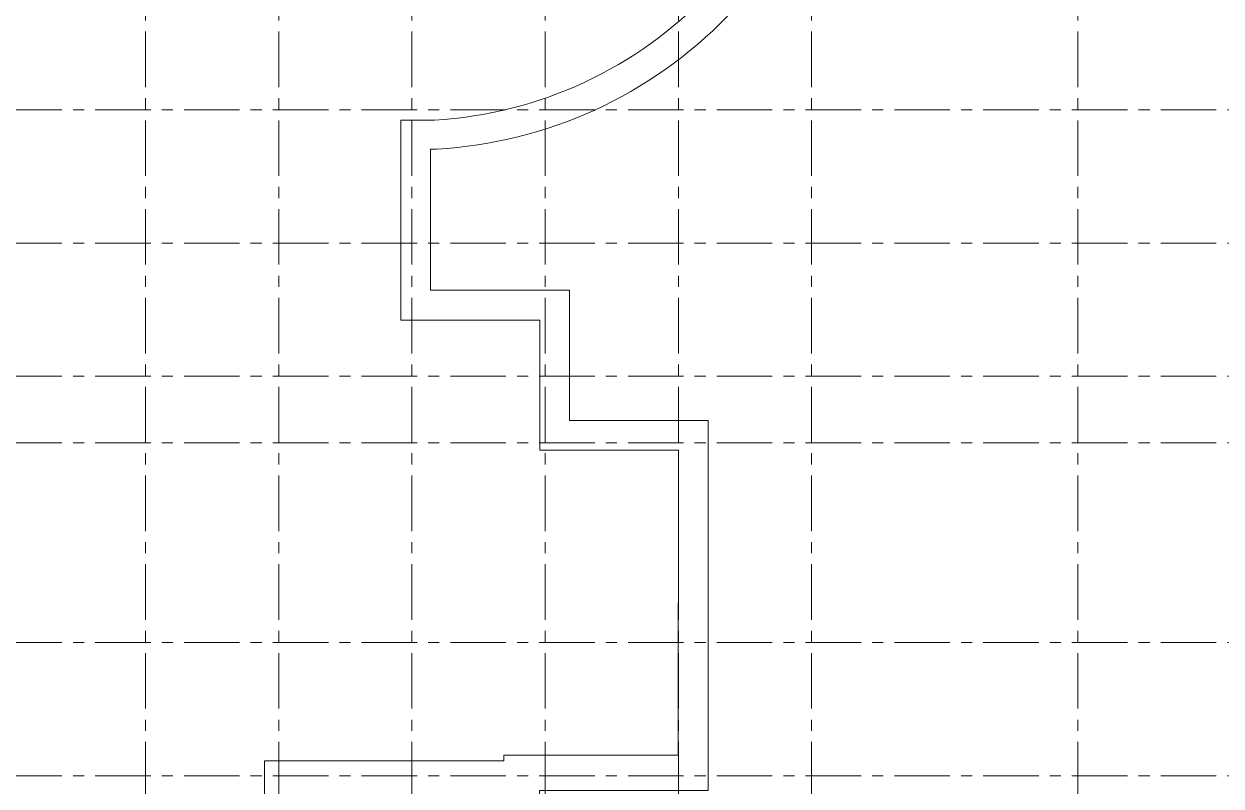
# Model space of a CAD drawing. Header units: millimetres. Extents: x -13407 to 93998, y -2611 to 109271.
# Drawn here: x 5830 to 32794, y 36162 to 53330 of the extents above; entities that cross this region are included whole.
import ezdxf

# ---------------------------------------------------------------- set-up
doc = ezdxf.new("R2010")
doc.units = ezdxf.units.MM
doc.linetypes.add('CENTER', pattern=[2, 1.25, -0.25, 0.25, -0.25])
doc.layers.add('АР_Оси', color=193, linetype='Continuous', lineweight=9)
doc.layers.add('АР_тонкая линия', color=250, linetype='Continuous', lineweight=0)

msp = doc.modelspace()

# ---------------------------------------------------------------- linework, layer by layer
at = {"layer": 'АР_Оси', "color": 253, "linetype": 'CENTER', "ltscale": 1000}
for p, q in [((8569.9, 79157.5), (8569.9, 23425.1)), ((11569.9, 79157.5), (11569.9, 23425.1)), ((14569.9, 79157.5), (14569.9, 23425.1)), ((17569.9, 79157.5), (17569.9, 23425.1)), ((20569.9, 79157.5), (20569.9, 23425.1)), ((23569.9, 79157.5), (23569.9, 23425.1)), ((29569.9, 79157.5), (29569.9, 23425.1)), ((-12563.8, 51395), (70614.6, 51395)), ((-12563.8, 48395), (70614.6, 48395)), ((-12563.8, 45395), (70614.6, 45395)), ((-12563.8, 43895), (70614.6, 43895)), ((-12563.8, 39395), (70614.6, 39395)), ((-12563.8, 36395), (70614.6, 36395))]:
    msp.add_line(p, q, dxfattribs=at)
at = {"layer": 'АР_тонкая линия', "color": 253, "ltscale": 100}
for points in [[(21678, 53503.7, -0.1882125), (15128.6, 50510.3), (14988.6, 50510.3), (14988.6, 47330), (18118.6, 47330), (18118.6, 44400), (21238.7, 44400), (21238.7, 36060), (17438.6, 36060), (17438.6, 35930), (12048.6, 35930), (12048.6, 27640), (7003.1, 27640), (6466.7, 27640), (6088.7, 27640), (6088.7, 26680), (-911.4, 26680), (-911.4, 50975), (-6851.3, 50975), (-6851.3, 63815)], [(21272.2, 54042.6, -0.1904546), (15076.9, 51163.7), (14318.6, 51163.7), (14318.6, 46660), (17448.6, 46660), (17448.6, 43730), (20569.9, 43730)]]:
    msp.add_lwpolyline(points, format="xyb", dxfattribs=at)
msp.add_lwpolyline([(20569.9, 43730), (20568.7, 36860), (16638.6, 36860), (16638.6, 36730), (11248.6, 36730), (11248.6, 28280), (7003.1, 28280), (6466.7, 28280), (5448.7, 28280), (5448.7, 27480), (-111.4, 27480), (-111.4, 51645), (-6181.3, 51645), (-6181.3, 63145)], dxfattribs=at)

doc.saveas('drawing.dxf')
